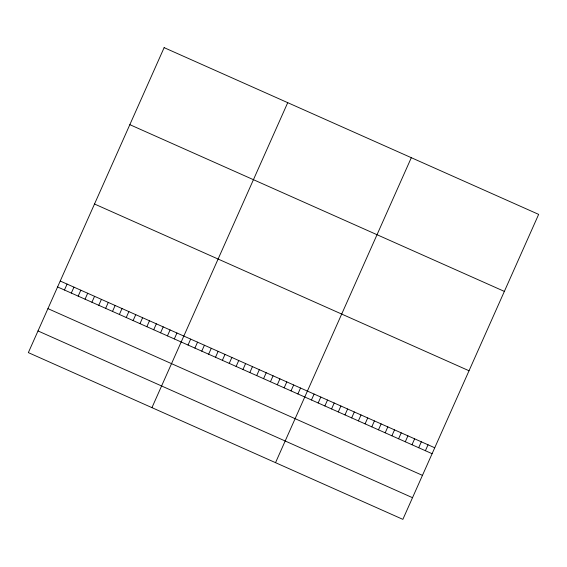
<?xml version="1.0" encoding="UTF-8"?>
<svg xmlns="http://www.w3.org/2000/svg" width="567" height="567" viewBox="0 0 567 567"><rect width="100%" height="100%" fill="white"/><g stroke="black" fill="none" stroke-linecap="round" stroke-linejoin="round"><path stroke-width="0.85" d="M64.447 290.013L67.09 284.088M71.314 293.068L73.951 287.143M78.182 296.13L80.819 290.205M85.05 299.185L87.687 293.259M91.911 302.239L94.554 296.314M98.778 305.301L101.415 299.376M105.646 308.356L108.283 302.431M112.514 311.411L115.151 305.485M119.375 314.472L122.018 308.547M126.243 317.527L128.879 311.602M133.11 320.582L135.747 314.657M139.978 323.637L142.615 317.718M146.846 326.698L149.482 320.773M153.707 329.753L156.35 323.828M160.574 332.808L163.211 326.883M167.442 335.87L170.079 329.944M174.31 338.924L176.947 332.999M151.942 407.638L287.724 102.67M188.038 345.041L190.675 339.116M194.906 348.095L197.543 342.17M201.774 351.15L204.411 345.225M208.635 354.212L211.278 348.287M215.503 357.267L218.139 351.342M222.37 360.321L225.007 354.396M229.238 363.383L231.875 357.458M236.106 366.438L238.742 360.513M242.967 369.493L245.603 363.567M249.834 372.554L252.471 366.629M256.702 375.609L259.339 369.684M263.57 378.664L266.207 372.739M270.431 381.726L273.074 375.801M277.298 384.78L279.935 378.855M284.166 387.835L286.803 381.91M291.034 390.897L293.671 384.972M297.895 393.952L300.538 388.026M275.534 462.665L411.316 157.69M311.467 399.99L314.104 394.065M318.165 402.974L320.809 397.049M324.87 405.958L327.506 400.033M331.575 408.942L334.211 403.017M338.272 411.925L340.909 406M344.977 414.909L347.614 408.984M351.675 417.893L354.318 411.968M358.379 420.877L361.016 414.952M365.084 423.861L367.721 417.936M371.782 426.845L374.418 420.92M378.487 429.829L381.123 423.903M385.184 432.812L387.828 426.887M391.889 435.796L394.526 429.871M398.594 438.78L401.23 432.855M405.292 441.764L407.928 435.839M411.996 444.748L414.633 438.823M418.694 447.732L421.331 441.806M425.399 450.715L428.035 444.79M129.843 124.662L504.361 291.403M94.512 204.014L469.029 370.761M60.222 281.034L434.74 447.774M57.586 286.959L432.097 453.699M47.933 308.625L422.45 475.366M37.996 330.944L412.514 497.691M164.132 47.642L28.35 352.617L402.868 519.358L538.65 214.383L164.132 47.642"/></g></svg>
